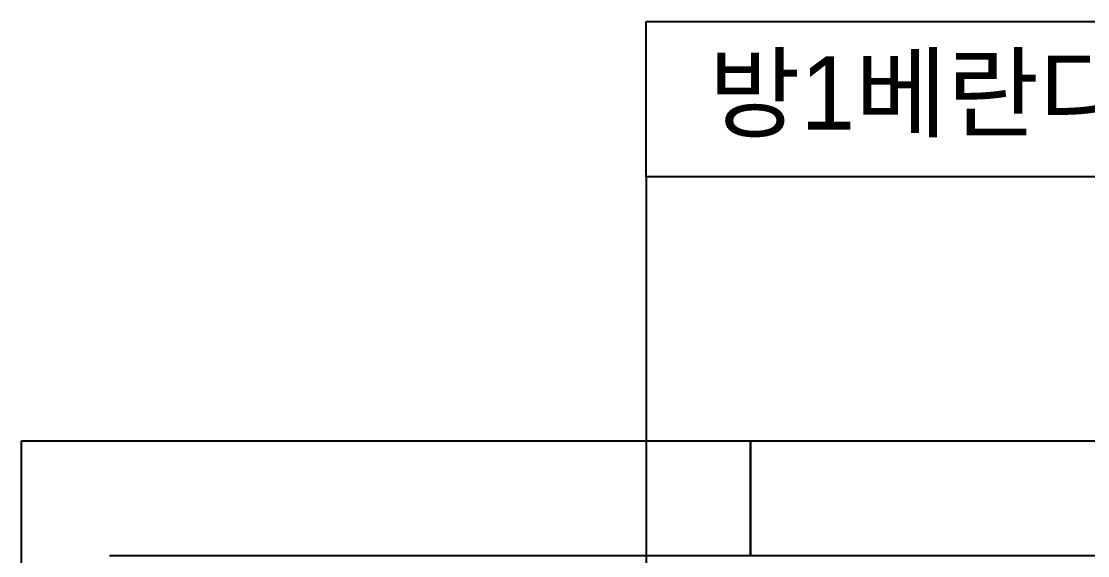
# Model space of a CAD drawing. Header units: millimetres. Extents: x 744 to 27144, y 914 to 19934.
# Drawn here: x 6466 to 8889, y 14674 to 15889 of the extents above; entities that cross this region are included whole.
import ezdxf
from ezdxf.enums import TextEntityAlignment as Align

# ---------------------------------------------------------------- set-up
doc = ezdxf.new("R2010")
doc.units = ezdxf.units.MM
doc.header["$LTSCALE"] = 10
for name, color, linetype in [('0-ELC TEXT', 7, 'Continuous'), ('03-TEXT', 3, 'Continuous'), ('외부벽체선', 2, 'Continuous'), ('창호', 4, 'Continuous')]:
    doc.layers.add(name, color=color, linetype=linetype)
doc.styles.add('차영규', font='조선일보명조.ttf')

# ---------------------------------------------------------------- blocks, each defined once
blk = doc.blocks.new('BUDDDD')
at = {"layer": '외부벽체선'}
for p, q in [((6466.4, 6209.1), (6466.4, 14935.1)), ((6466.4, 14935.1), (8123.4, 14935.1)), ((8123.4, 14935.1), (8123.4, 14674.1)), ((8123.4, 14674.1), (6666.4, 14674.1))]:
    blk.add_line(p, q, dxfattribs=at)
at = {"layer": '창호'}
blk.add_lwpolyline([(8123.4, 14935.1), (9709.4, 14935.1), (9709.4, 14674.1), (8123.4, 14674.1)], close=True, dxfattribs=at)

msp = doc.modelspace()

# ---------------------------------------------------------------- linework, layer by layer
at = {"layer": '0-ELC TEXT'}
msp.add_line((7886.3, 15535.1), (7886.3, 13914.9), dxfattribs=at)
msp.add_lwpolyline([(7886.3, 15888.8), (9531, 15888.8), (9531, 15535.1), (7886.3, 15535.1)], close=True, dxfattribs=at)

# ---------------------------------------------------------------- block references
at = {"layer": '창호'}
msp.add_blockref('BUDDDD', (0, 0), dxfattribs=at)

# ---------------------------------------------------------------- texts
at = {"layer": '03-TEXT', "style": '차영규'}
msp.add_text('방1베란다', height=166.67, dxfattribs=at).set_placement((8508.1, 15642.5), align=Align.CENTER)

doc.saveas('drawing.dxf')
